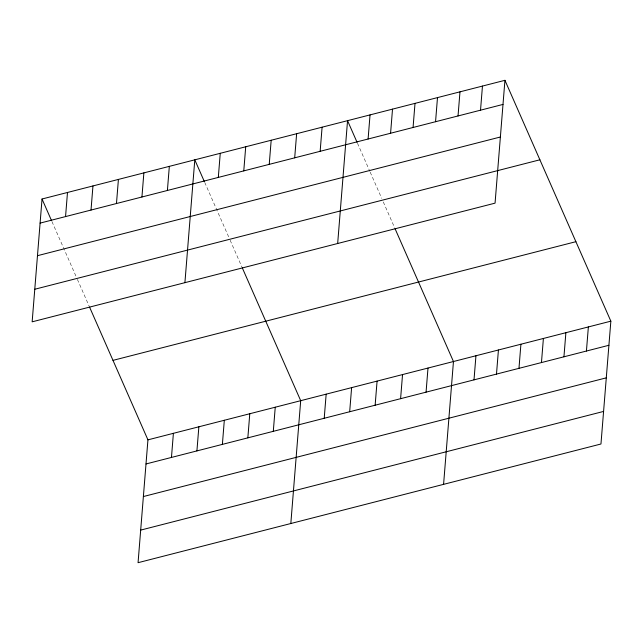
<?xml version="1.0" encoding="UTF-8"?>
<svg xmlns="http://www.w3.org/2000/svg" width="643" height="643" viewBox="0 0 643 643"><rect width="100%" height="100%" fill="white"/><g stroke="black" fill="none" stroke-linecap="round" stroke-linejoin="round"><path stroke-width="0.48" stroke-dasharray="3.21 2.41" d="M357.484 143.244L369.797 171.247M370.191 172.147L381.709 198.341M383.284 201.926L394.633 227.743M204.723 182.411L228.948 237.508M230.138 240.209L241.872 266.909M51.962 221.578L76.581 277.583M77.377 279.375L89.112 306.076"/><path stroke-width="0.96" d="M42.036 199L32.15 321.83L495.062 203.148L504.94 80.311L42.036 199L51.561 220.678M65.554 216.587L67.491 192.474M91.017 210.052L92.954 185.948M116.471 203.526L118.416 179.421M141.934 196.999L143.871 172.887M167.397 190.473L169.334 166.36M89.506 306.968L147.938 439.852L138.06 562.689L600.964 444L610.85 321.17L504.94 80.311M184.911 282.663L194.797 159.834L204.321 181.511M171.464 457.438L173.401 433.326M218.315 177.42L220.252 153.307M196.919 450.912L198.864 426.799M243.777 170.885L245.714 146.781M222.382 444.377L224.319 420.273M269.232 164.359L271.177 140.254M247.844 437.851L249.781 413.746M294.695 157.832L296.632 133.72M273.299 431.324L275.244 407.212M320.15 151.306L322.095 127.193M290.821 523.523L300.699 400.685L242.266 267.801M337.671 243.496L347.55 120.667L357.082 142.344M324.217 418.271L326.162 394.159M368.101 139.017L370.038 114.904M349.679 411.745L351.617 387.633M390.582 133.246L392.519 109.141M375.142 405.211L377.079 381.106M413.063 127.483L415.008 103.37M400.597 398.684L402.542 374.58M435.552 121.72L437.489 97.607M426.06 392.158L427.997 368.045M458.033 115.957L459.978 91.845M443.582 484.356L453.46 361.519L395.027 228.635M480.522 110.186L482.459 86.082M474.004 379.868L475.949 355.756M496.492 374.097L498.429 349.993M518.973 368.335L520.91 344.23M541.454 362.572L543.399 338.459M563.943 356.809L565.88 332.696M586.424 351.038L588.369 326.933M40.091 223.113L503.003 104.423M37.471 255.689L500.383 136.999M34.77 289.254L539.895 159.794M112.991 360.369L575.903 241.688M147.938 439.852L610.85 321.17M146.001 463.965L608.913 345.275M143.381 496.541L606.293 377.851M140.68 530.105L603.592 411.424"/></g></svg>
